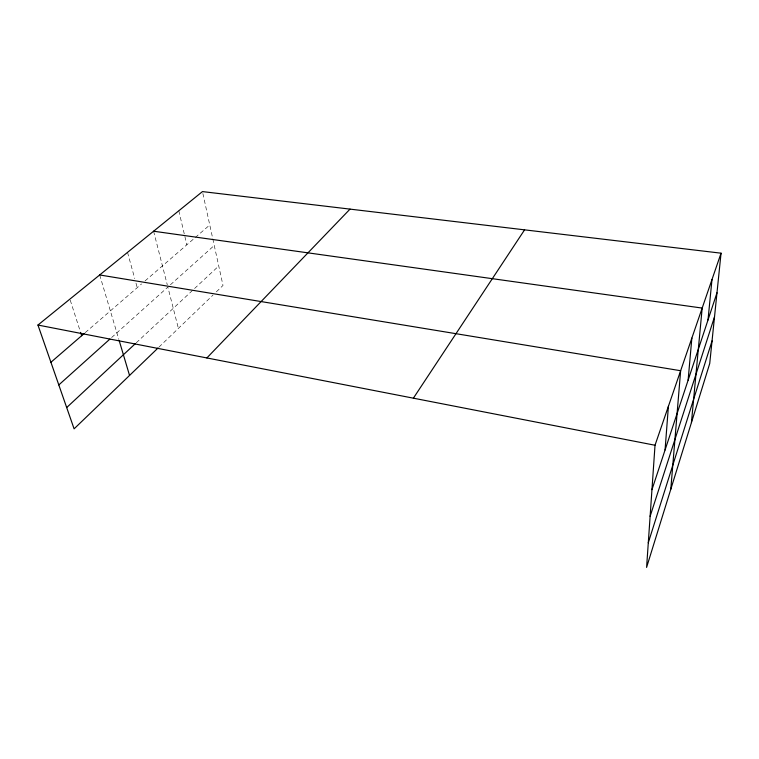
<?xml version="1.0" encoding="UTF-8"?>
<svg xmlns="http://www.w3.org/2000/svg" width="759" height="759" viewBox="0 0 759 759"><rect width="100%" height="100%" fill="white"/><g stroke="black" fill="none" stroke-linecap="round" stroke-linejoin="round"><path stroke-width="0.57" stroke-dasharray="3.79 2.85" d="M158.944 347.129L213.013 295.061M216.343 291.854L223.004 285.441L202.454 191.591M136.259 342.793L218.744 266.001M111.62 337.546L167.853 287.082L178.393 328.4M170.414 284.786L214.247 245.461M85.245 332.613L141.582 283.913M145.064 280.915L209.759 224.987M70.255 300.232L80.236 331.275M99.685 274.957L118.84 339.406M127.531 252.377L134.732 278.562M135.984 283.116L137.237 287.67M153.603 231.22L167.284 284.853M178.801 210.774L186.837 244.806"/><path stroke-width="1.14" d="M721.05 253.183L655.017 445.248L646.592 567.409L709.731 363.495L721.05 253.183L202.454 191.591L37.95 325.042L74.097 428.844L158.1 347.945M665.064 449.973L668.404 406.302M670.795 489.251L680.643 370.724L99.685 274.957M688.119 380.183L691.857 338.106M691.43 422.611L702.179 308.078L153.603 231.22M708.005 319.975L711.989 279.549M648.29 542.77L712.056 340.895M650.112 516.357L714.513 316.864M651.953 489.669L716.989 292.784M413.389 398.171L524.583 229.844M206.875 357.944L350.032 209.114M66.688 407.555L135.396 343.59M58.804 384.936L109.865 339.121M50.919 362.28L84.353 333.391M37.95 325.042L655.017 445.248M80.587 332.385L81.659 335.715M119.163 340.506L129.542 375.439"/></g></svg>
